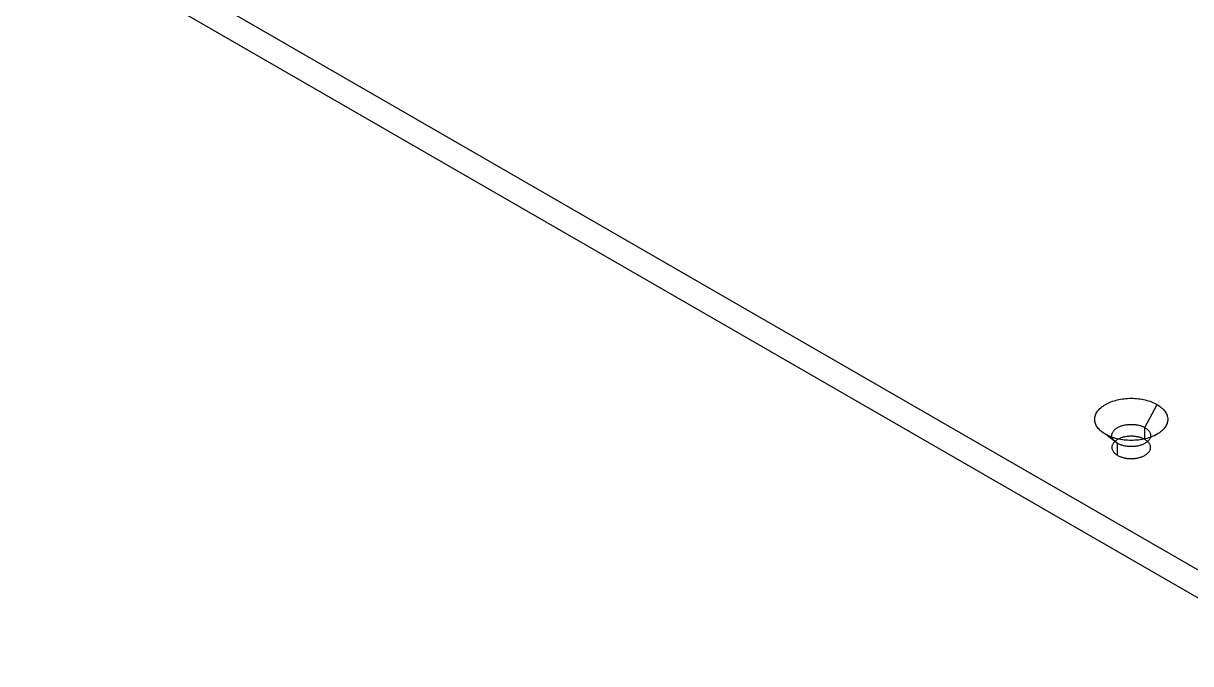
# Model space of a CAD drawing. Header units: inches. Extents: x 3 to 201, y 3 to 129.
# Drawn here: x 61.347 to 65.004, y 17.316 to 19.324 of the extents above; entities that cross this region are included whole.
import ezdxf

# ---------------------------------------------------------------- set-up
doc = ezdxf.new("R2010")
doc.units = ezdxf.units.IN
doc.header["$MEASUREMENT"] = 0

msp = doc.modelspace()

# ---------------------------------------------------------------- linework, layer by layer
at = {"layer": 'OUTLINE'}
for p, q in [((72.4259, 13.3379), (54.1667, 23.8802)), ((72.4259, 13.25), (54.1667, 23.7923)), ((64.7642, 18.1404), (64.7692, 18.1419)), ((64.7692, 18.1419), (64.7743, 18.1432)), ((64.7743, 18.1432), (64.7796, 18.1444)), ((64.7796, 18.1444), (64.7849, 18.1454)), ((64.7849, 18.1454), (64.7903, 18.1463)), ((64.7903, 18.1463), (64.7958, 18.147)), ((64.7958, 18.147), (64.8013, 18.1475)), ((64.8013, 18.1475), (64.8069, 18.1479)), ((64.8069, 18.1479), (64.8125, 18.1482)), ((64.8125, 18.1482), (64.8181, 18.1482)), ((64.8181, 18.1482), (64.8237, 18.1482)), ((64.8237, 18.1482), (64.8293, 18.1479)), ((64.8293, 18.1479), (64.8349, 18.1475)), ((64.8349, 18.1475), (64.8404, 18.147)), ((64.8404, 18.147), (64.8459, 18.1463)), ((64.8459, 18.1463), (64.8513, 18.1454)), ((64.8513, 18.1454), (64.8566, 18.1444)), ((64.8566, 18.1444), (64.8619, 18.1432)), ((64.8619, 18.1432), (64.867, 18.1419)), ((64.867, 18.1419), (64.872, 18.1404)), ((64.7104, 18.1044), (64.7124, 18.1075)), ((64.7124, 18.1075), (64.7147, 18.1104)), ((64.7147, 18.1104), (64.7172, 18.1133)), ((64.7172, 18.1133), (64.72, 18.1161)), ((64.72, 18.1161), (64.723, 18.1189)), ((64.723, 18.1189), (64.7262, 18.1215)), ((64.7262, 18.1215), (64.7297, 18.1241)), ((64.7297, 18.1241), (64.7334, 18.1265)), ((64.7334, 18.1265), (64.7372, 18.1289)), ((64.7372, 18.1289), (64.7413, 18.1311)), ((64.7413, 18.1311), (64.7455, 18.1332)), ((64.7455, 18.1332), (64.75, 18.1352)), ((64.75, 18.1352), (64.7546, 18.1371)), ((64.7546, 18.1371), (64.7593, 18.1388)), ((64.7593, 18.1388), (64.7642, 18.1404)), ((64.8609, 18.0564), (64.899, 18.1289)), ((64.872, 18.1404), (64.8769, 18.1388)), ((64.8769, 18.1388), (64.8816, 18.1371)), ((64.8816, 18.1371), (64.8862, 18.1352)), ((64.8862, 18.1352), (64.8907, 18.1332)), ((64.8907, 18.1332), (64.8949, 18.1311)), ((64.8949, 18.1311), (64.899, 18.1289)), ((64.899, 18.1289), (64.9028, 18.1265)), ((64.9028, 18.1265), (64.9065, 18.1241)), ((64.9065, 18.1241), (64.91, 18.1215)), ((64.91, 18.1215), (64.9132, 18.1189)), ((64.9132, 18.1189), (64.9162, 18.1161)), ((64.9162, 18.1161), (64.919, 18.1133)), ((64.919, 18.1133), (64.9215, 18.1104)), ((64.9215, 18.1104), (64.9238, 18.1075)), ((64.9238, 18.1075), (64.9258, 18.1044)), ((64.7037, 18.0822), (64.7039, 18.0854)), ((64.7039, 18.079), (64.7037, 18.0822)), ((64.7039, 18.0854), (64.7043, 18.0887)), ((64.7043, 18.0757), (64.7039, 18.079)), ((64.7043, 18.0887), (64.705, 18.0919)), ((64.705, 18.0725), (64.7043, 18.0757)), ((64.705, 18.0919), (64.7059, 18.0951)), ((64.7059, 18.0693), (64.705, 18.0725)), ((64.7059, 18.0951), (64.7071, 18.0982)), ((64.7071, 18.0661), (64.7059, 18.0693)), ((64.7071, 18.0982), (64.7086, 18.1014)), ((64.7086, 18.1014), (64.7104, 18.1044)), ((64.9258, 18.1044), (64.9276, 18.1014)), ((64.9276, 18.1014), (64.9291, 18.0982)), ((64.9291, 18.0982), (64.9303, 18.0951)), ((64.9303, 18.0693), (64.9291, 18.0661)), ((64.9303, 18.0951), (64.9312, 18.0919)), ((64.9312, 18.0725), (64.9303, 18.0693)), ((64.9312, 18.0919), (64.9319, 18.0887)), ((64.9319, 18.0757), (64.9312, 18.0725)), ((64.9319, 18.0887), (64.9323, 18.0854)), ((64.9323, 18.079), (64.9319, 18.0757)), ((64.9323, 18.0854), (64.9325, 18.0822)), ((64.9325, 18.0822), (64.9323, 18.079)), ((64.7086, 18.063), (64.7071, 18.0661)), ((64.7104, 18.0599), (64.7086, 18.063)), ((64.7124, 18.0569), (64.7104, 18.0599)), ((64.7147, 18.054), (64.7124, 18.0569)), ((64.7172, 18.0511), (64.7147, 18.054)), ((64.72, 18.0482), (64.7172, 18.0511)), ((64.723, 18.0455), (64.72, 18.0482)), ((64.7262, 18.0429), (64.723, 18.0455)), ((64.7297, 18.0403), (64.7262, 18.0429)), ((64.7334, 18.0378), (64.7297, 18.0403)), ((64.7372, 18.0355), (64.7334, 18.0378)), ((64.7413, 18.0333), (64.7372, 18.0355)), ((64.7753, 18.0069), (64.7372, 18.0355)), ((64.7455, 18.0311), (64.7413, 18.0333)), ((64.7575, 18.0317), (64.7576, 18.0334)), ((64.7576, 18.0334), (64.7578, 18.0351)), ((64.7578, 18.0351), (64.7582, 18.0368)), ((64.7582, 18.0368), (64.7587, 18.0385)), ((64.7587, 18.0385), (64.7593, 18.0401)), ((64.7593, 18.0401), (64.7601, 18.0418)), ((64.7601, 18.0418), (64.7611, 18.0434)), ((64.7611, 18.0434), (64.7621, 18.045)), ((64.7621, 18.045), (64.7633, 18.0466)), ((64.7633, 18.0466), (64.7647, 18.0481)), ((64.7647, 18.0481), (64.7661, 18.0496)), ((64.7661, 18.0496), (64.7677, 18.0511)), ((64.7677, 18.0511), (64.7694, 18.0525)), ((64.7694, 18.0525), (64.7713, 18.0538)), ((64.7713, 18.0538), (64.7732, 18.0551)), ((64.7732, 18.0551), (64.7753, 18.0564)), ((64.7753, 18.0564), (64.7774, 18.0576)), ((64.7774, 18.0576), (64.7797, 18.0587)), ((64.7797, 18.0587), (64.782, 18.0597)), ((64.782, 18.0597), (64.7844, 18.0607)), ((64.7844, 18.0607), (64.787, 18.0616)), ((64.787, 18.0616), (64.7895, 18.0625)), ((64.7895, 18.0625), (64.7922, 18.0633)), ((64.7922, 18.0633), (64.7949, 18.064)), ((64.7949, 18.064), (64.7977, 18.0646)), ((64.7977, 18.0646), (64.8005, 18.0651)), ((64.8005, 18.0651), (64.8034, 18.0656)), ((64.8034, 18.0656), (64.8063, 18.066)), ((64.8063, 18.066), (64.8092, 18.0662)), ((64.8092, 18.0662), (64.8122, 18.0665)), ((64.8122, 18.0665), (64.8151, 18.0666)), ((64.8151, 18.0666), (64.8181, 18.0666)), ((64.8181, 18.0666), (64.8211, 18.0666)), ((64.8211, 18.0666), (64.824, 18.0665)), ((64.824, 18.0665), (64.827, 18.0662)), ((64.827, 18.0662), (64.8299, 18.066)), ((64.8299, 18.066), (64.8328, 18.0656)), ((64.8328, 18.0656), (64.8357, 18.0651)), ((64.8357, 18.0651), (64.8385, 18.0646)), ((64.8385, 18.0646), (64.8413, 18.064)), ((64.8413, 18.064), (64.844, 18.0633)), ((64.844, 18.0633), (64.8467, 18.0625)), ((64.8467, 18.0625), (64.8492, 18.0616)), ((64.8492, 18.0616), (64.8518, 18.0607)), ((64.8518, 18.0607), (64.8542, 18.0597)), ((64.8542, 18.0597), (64.8565, 18.0587)), ((64.8565, 18.0587), (64.8588, 18.0576)), ((64.8588, 18.0576), (64.8609, 18.0564)), ((64.8609, 18.019), (64.8609, 18.0564)), ((64.8609, 18.0564), (64.863, 18.0551)), ((64.863, 18.0551), (64.8649, 18.0538)), ((64.8649, 18.0538), (64.8668, 18.0525)), ((64.8668, 18.0525), (64.8685, 18.0511)), ((64.8685, 18.0511), (64.8701, 18.0496)), ((64.8701, 18.0496), (64.8715, 18.0481)), ((64.8715, 18.0481), (64.8729, 18.0466)), ((64.8729, 18.0466), (64.8741, 18.045)), ((64.8741, 18.045), (64.8751, 18.0434)), ((64.8751, 18.0434), (64.8761, 18.0418)), ((64.8761, 18.0418), (64.8769, 18.0401)), ((64.8769, 18.0401), (64.8775, 18.0385)), ((64.8775, 18.0385), (64.878, 18.0368)), ((64.878, 18.0368), (64.8784, 18.0351)), ((64.8784, 18.0351), (64.8786, 18.0334)), ((64.8786, 18.0334), (64.8787, 18.0317)), ((64.8949, 18.0333), (64.8907, 18.0311)), ((64.899, 18.0355), (64.8949, 18.0333)), ((64.9028, 18.0378), (64.899, 18.0355)), ((64.9065, 18.0403), (64.9028, 18.0378)), ((64.91, 18.0429), (64.9065, 18.0403)), ((64.9132, 18.0455), (64.91, 18.0429)), ((64.9162, 18.0482), (64.9132, 18.0455)), ((64.919, 18.0511), (64.9162, 18.0482)), ((64.9215, 18.054), (64.919, 18.0511)), ((64.9238, 18.0569), (64.9215, 18.054)), ((64.9258, 18.0599), (64.9238, 18.0569)), ((64.9276, 18.063), (64.9258, 18.0599)), ((64.9291, 18.0661), (64.9276, 18.063)), ((64.75, 18.0291), (64.7455, 18.0311)), ((64.7546, 18.0273), (64.75, 18.0291)), ((64.7593, 18.0255), (64.7546, 18.0273)), ((64.7576, 18.0299), (64.7575, 18.0317)), ((64.7576, 17.996), (64.7575, 17.9943)), ((64.7578, 18.0282), (64.7576, 18.0299)), ((64.7578, 17.9977), (64.7576, 17.996)), ((64.7582, 18.0265), (64.7578, 18.0282)), ((64.7582, 17.9994), (64.7578, 17.9977)), ((64.7587, 18.0248), (64.7582, 18.0265)), ((64.7587, 18.0011), (64.7582, 17.9994)), ((64.7593, 18.0232), (64.7587, 18.0248)), ((64.7593, 18.0027), (64.7587, 18.0011)), ((64.7642, 18.024), (64.7593, 18.0255)), ((64.7601, 18.0215), (64.7593, 18.0232)), ((64.7601, 18.0044), (64.7593, 18.0027)), ((64.7611, 18.0199), (64.7601, 18.0215)), ((64.7611, 18.006), (64.7601, 18.0044)), ((64.7621, 18.0183), (64.7611, 18.0199)), ((64.7621, 18.0076), (64.7611, 18.006)), ((64.7633, 18.0167), (64.7621, 18.0183)), ((64.7633, 18.0092), (64.7621, 18.0076)), ((64.7647, 18.0152), (64.7633, 18.0167)), ((64.7647, 18.0107), (64.7633, 18.0092)), ((64.7692, 18.0225), (64.7642, 18.024)), ((64.7661, 18.0137), (64.7647, 18.0152)), ((64.7661, 18.0122), (64.7647, 18.0107)), ((64.7677, 18.0122), (64.7661, 18.0137)), ((64.7677, 18.0137), (64.7661, 18.0122)), ((64.7694, 18.0151), (64.7677, 18.0137)), ((64.7694, 18.0108), (64.7677, 18.0122)), ((64.7743, 18.0212), (64.7692, 18.0225)), ((64.7713, 18.0164), (64.7694, 18.0151)), ((64.7713, 18.0095), (64.7694, 18.0108)), ((64.7732, 18.0177), (64.7713, 18.0164)), ((64.7732, 18.0082), (64.7713, 18.0095)), ((64.7753, 18.019), (64.7732, 18.0177)), ((64.7753, 18.0069), (64.7732, 18.0082)), ((64.7796, 18.02), (64.7743, 18.0212)), ((64.7774, 18.0202), (64.7753, 18.019)), ((64.7753, 17.9695), (64.7753, 18.0069)), ((64.7774, 18.0057), (64.7753, 18.0069)), ((64.7797, 18.0213), (64.7774, 18.0202)), ((64.7797, 18.0046), (64.7774, 18.0057)), ((64.7849, 18.019), (64.7796, 18.02)), ((64.782, 18.0223), (64.7797, 18.0213)), ((64.782, 18.0036), (64.7797, 18.0046)), ((64.7844, 18.0233), (64.782, 18.0223)), ((64.7844, 18.0026), (64.782, 18.0036)), ((64.787, 18.0242), (64.7844, 18.0233)), ((64.787, 18.0017), (64.7844, 18.0026)), ((64.7903, 18.0181), (64.7849, 18.019)), ((64.7895, 18.0251), (64.787, 18.0242)), ((64.7895, 18.0008), (64.787, 18.0017)), ((64.7922, 18.0259), (64.7895, 18.0251)), ((64.7922, 18), (64.7895, 18.0008)), ((64.7958, 18.0174), (64.7903, 18.0181)), ((64.7949, 18.0266), (64.7922, 18.0259)), ((64.7949, 17.9993), (64.7922, 18)), ((64.7977, 18.0272), (64.7949, 18.0266)), ((64.7977, 17.9987), (64.7949, 17.9993)), ((64.8013, 18.0169), (64.7958, 18.0174)), ((64.8005, 18.0277), (64.7977, 18.0272)), ((64.8005, 17.9982), (64.7977, 17.9987)), ((64.8034, 18.0282), (64.8005, 18.0277)), ((64.8034, 17.9977), (64.8005, 17.9982)), ((64.8069, 18.0165), (64.8013, 18.0169)), ((64.8063, 18.0286), (64.8034, 18.0282)), ((64.8063, 17.9974), (64.8034, 17.9977)), ((64.8092, 18.0288), (64.8063, 18.0286)), ((64.8092, 17.9971), (64.8063, 17.9974)), ((64.8125, 18.0162), (64.8069, 18.0165)), ((64.8122, 18.0291), (64.8092, 18.0288)), ((64.8122, 17.9968), (64.8092, 17.9971)), ((64.8151, 18.0292), (64.8122, 18.0291)), ((64.8151, 17.9967), (64.8122, 17.9968)), ((64.8181, 18.0162), (64.8125, 18.0162)), ((64.8181, 18.0292), (64.8151, 18.0292)), ((64.8181, 17.9967), (64.8151, 17.9967)), ((64.8211, 18.0292), (64.8181, 18.0292)), ((64.8237, 18.0162), (64.8181, 18.0162)), ((64.8211, 17.9967), (64.8181, 17.9967)), ((64.824, 18.0291), (64.8211, 18.0292)), ((64.824, 17.9968), (64.8211, 17.9967)), ((64.8293, 18.0165), (64.8237, 18.0162)), ((64.827, 18.0288), (64.824, 18.0291)), ((64.827, 17.9971), (64.824, 17.9968)), ((64.8299, 18.0286), (64.827, 18.0288)), ((64.8299, 17.9974), (64.827, 17.9971)), ((64.8349, 18.0169), (64.8293, 18.0165)), ((64.8328, 18.0282), (64.8299, 18.0286)), ((64.8328, 17.9977), (64.8299, 17.9974)), ((64.8357, 18.0277), (64.8328, 18.0282)), ((64.8357, 17.9982), (64.8328, 17.9977)), ((64.8404, 18.0174), (64.8349, 18.0169)), ((64.8385, 18.0272), (64.8357, 18.0277)), ((64.8385, 17.9987), (64.8357, 17.9982)), ((64.8413, 18.0266), (64.8385, 18.0272)), ((64.8413, 17.9993), (64.8385, 17.9987)), ((64.8459, 18.0181), (64.8404, 18.0174)), ((64.844, 18.0259), (64.8413, 18.0266)), ((64.844, 18), (64.8413, 17.9993)), ((64.8467, 18.0251), (64.844, 18.0259)), ((64.8467, 18.0008), (64.844, 18)), ((64.8513, 18.019), (64.8459, 18.0181)), ((64.8492, 18.0242), (64.8467, 18.0251)), ((64.8492, 18.0017), (64.8467, 18.0008)), ((64.8518, 18.0233), (64.8492, 18.0242)), ((64.8518, 18.0026), (64.8492, 18.0017)), ((64.8566, 18.02), (64.8513, 18.019)), ((64.8542, 18.0223), (64.8518, 18.0233)), ((64.8542, 18.0036), (64.8518, 18.0026)), ((64.8565, 18.0213), (64.8542, 18.0223)), ((64.8565, 18.0046), (64.8542, 18.0036)), ((64.8588, 18.0202), (64.8565, 18.0213)), ((64.8588, 18.0057), (64.8565, 18.0046)), ((64.8619, 18.0212), (64.8566, 18.02)), ((64.8609, 18.019), (64.8588, 18.0202)), ((64.8609, 18.0069), (64.8588, 18.0057)), ((64.863, 18.0177), (64.8609, 18.019)), ((64.863, 18.0082), (64.8609, 18.0069)), ((64.867, 18.0225), (64.8619, 18.0212)), ((64.8649, 18.0164), (64.863, 18.0177)), ((64.8649, 18.0095), (64.863, 18.0082)), ((64.8668, 18.0151), (64.8649, 18.0164)), ((64.8668, 18.0108), (64.8649, 18.0095)), ((64.8685, 18.0137), (64.8668, 18.0151)), ((64.8685, 18.0122), (64.8668, 18.0108)), ((64.872, 18.024), (64.867, 18.0225)), ((64.8701, 18.0137), (64.8685, 18.0122)), ((64.8701, 18.0122), (64.8685, 18.0137)), ((64.8715, 18.0152), (64.8701, 18.0137)), ((64.8715, 18.0107), (64.8701, 18.0122)), ((64.8729, 18.0167), (64.8715, 18.0152)), ((64.8729, 18.0092), (64.8715, 18.0107)), ((64.8769, 18.0255), (64.872, 18.024)), ((64.8741, 18.0183), (64.8729, 18.0167)), ((64.8741, 18.0076), (64.8729, 18.0092)), ((64.8751, 18.0199), (64.8741, 18.0183)), ((64.8751, 18.006), (64.8741, 18.0076)), ((64.8761, 18.0215), (64.8751, 18.0199)), ((64.8761, 18.0044), (64.8751, 18.006)), ((64.8769, 18.0232), (64.8761, 18.0215)), ((64.8769, 18.0027), (64.8761, 18.0044)), ((64.8816, 18.0273), (64.8769, 18.0255)), ((64.8775, 18.0248), (64.8769, 18.0232)), ((64.8775, 18.0011), (64.8769, 18.0027)), ((64.878, 18.0265), (64.8775, 18.0248)), ((64.878, 17.9994), (64.8775, 18.0011)), ((64.8784, 18.0282), (64.878, 18.0265)), ((64.8784, 17.9977), (64.878, 17.9994)), ((64.8786, 18.0299), (64.8784, 18.0282)), ((64.8786, 17.996), (64.8784, 17.9977)), ((64.8787, 18.0317), (64.8786, 18.0299)), ((64.8787, 17.9943), (64.8786, 17.996)), ((64.8862, 18.0291), (64.8816, 18.0273)), ((64.8907, 18.0311), (64.8862, 18.0291)), ((64.7575, 17.9943), (64.7576, 17.9925)), ((64.7576, 17.9925), (64.7578, 17.9908)), ((64.7578, 17.9908), (64.7582, 17.9891)), ((64.7582, 17.9891), (64.7587, 17.9874)), ((64.7587, 17.9874), (64.7593, 17.9858)), ((64.7593, 17.9858), (64.7601, 17.9841)), ((64.7601, 17.9841), (64.7611, 17.9825)), ((64.7611, 17.9825), (64.7621, 17.9809)), ((64.7621, 17.9809), (64.7633, 17.9793)), ((64.7633, 17.9793), (64.7647, 17.9778)), ((64.7647, 17.9778), (64.7661, 17.9763)), ((64.7661, 17.9763), (64.7677, 17.9748)), ((64.7677, 17.9748), (64.7694, 17.9734)), ((64.7694, 17.9734), (64.7713, 17.9721)), ((64.7713, 17.9721), (64.7732, 17.9708)), ((64.7732, 17.9708), (64.7753, 17.9695)), ((64.7753, 17.9695), (64.7774, 17.9683)), ((64.7774, 17.9683), (64.7797, 17.9672)), ((64.7797, 17.9672), (64.782, 17.9662)), ((64.782, 17.9662), (64.7844, 17.9652)), ((64.7844, 17.9652), (64.787, 17.9643)), ((64.787, 17.9643), (64.7895, 17.9634)), ((64.7895, 17.9634), (64.7922, 17.9626)), ((64.7922, 17.9626), (64.7949, 17.9619)), ((64.7949, 17.9619), (64.7977, 17.9613)), ((64.7977, 17.9613), (64.8005, 17.9608)), ((64.8005, 17.9608), (64.8034, 17.9603)), ((64.8034, 17.9603), (64.8063, 17.96)), ((64.8063, 17.96), (64.8092, 17.9597)), ((64.8092, 17.9597), (64.8122, 17.9594)), ((64.8122, 17.9594), (64.8151, 17.9593)), ((64.8151, 17.9593), (64.8181, 17.9593)), ((64.8181, 17.9593), (64.8211, 17.9593)), ((64.8211, 17.9593), (64.824, 17.9594)), ((64.824, 17.9594), (64.827, 17.9597)), ((64.827, 17.9597), (64.8299, 17.96)), ((64.8299, 17.96), (64.8328, 17.9603)), ((64.8328, 17.9603), (64.8357, 17.9608)), ((64.8357, 17.9608), (64.8385, 17.9613)), ((64.8385, 17.9613), (64.8413, 17.9619)), ((64.8413, 17.9619), (64.844, 17.9626)), ((64.844, 17.9626), (64.8467, 17.9634)), ((64.8467, 17.9634), (64.8492, 17.9643)), ((64.8492, 17.9643), (64.8518, 17.9652)), ((64.8518, 17.9652), (64.8542, 17.9662)), ((64.8542, 17.9662), (64.8565, 17.9672)), ((64.8565, 17.9672), (64.8588, 17.9683)), ((64.8588, 17.9683), (64.8609, 17.9695)), ((64.8609, 17.9695), (64.863, 17.9708)), ((64.863, 17.9708), (64.8649, 17.9721)), ((64.8649, 17.9721), (64.8668, 17.9734)), ((64.8668, 17.9734), (64.8685, 17.9748)), ((64.8685, 17.9748), (64.8701, 17.9763)), ((64.8701, 17.9763), (64.8715, 17.9778)), ((64.8715, 17.9778), (64.8729, 17.9793)), ((64.8729, 17.9793), (64.8741, 17.9809)), ((64.8741, 17.9809), (64.8751, 17.9825)), ((64.8751, 17.9825), (64.8761, 17.9841)), ((64.8761, 17.9841), (64.8769, 17.9858)), ((64.8769, 17.9858), (64.8775, 17.9874)), ((64.8775, 17.9874), (64.878, 17.9891)), ((64.878, 17.9891), (64.8784, 17.9908)), ((64.8784, 17.9908), (64.8786, 17.9925)), ((64.8786, 17.9925), (64.8787, 17.9943))]:
    msp.add_line(p, q, dxfattribs=at)

doc.saveas('drawing.dxf')
